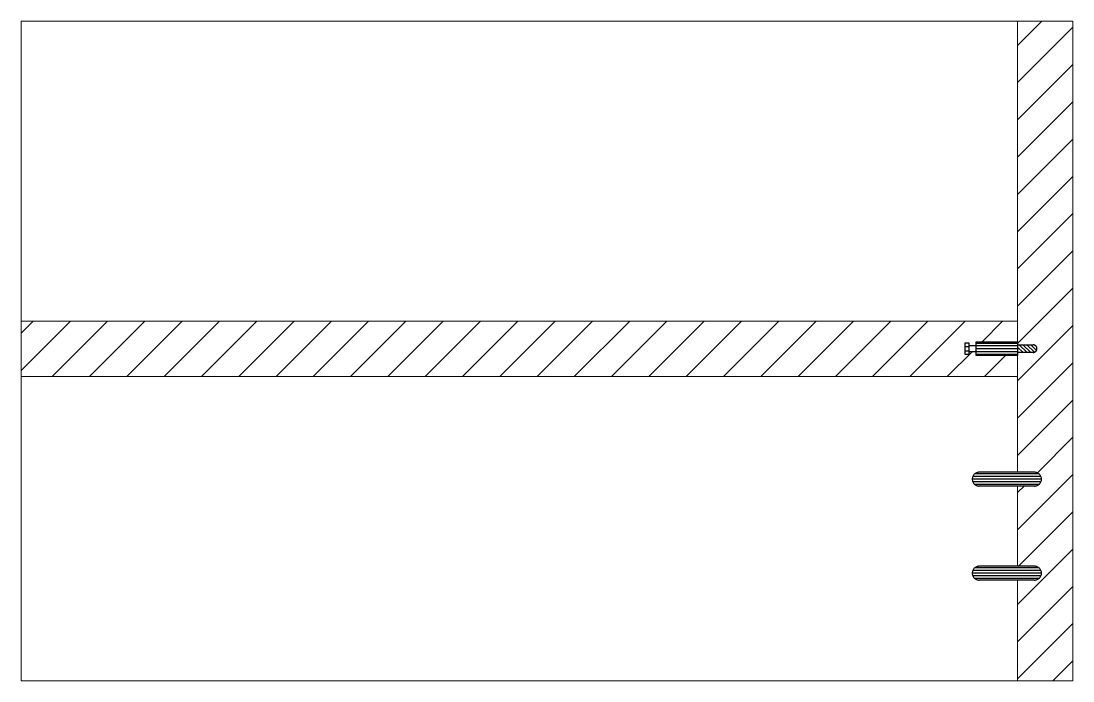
# Model space of a CAD drawing. Header units: millimetres. Extents: x -1085 to 5268, y 134 to 2619.
# Drawn here: x 1231.74 to 1269.74, y 366.49 to 390.34 of the extents above; entities that cross this region are included whole.
import ezdxf

# ---------------------------------------------------------------- set-up
doc = ezdxf.new("R2010")
doc.units = ezdxf.units.MM
doc.linetypes.add('TRATTOPUNTO', pattern=[25.4, 12.7, -6.35, 0, -6.35])
doc.layers.add('A-FURN', color=2, linetype='Continuous', lineweight=18)
doc.layers.add('LINEE DI SEZIONE', color=12, linetype='Continuous', lineweight=15)
doc.layers.add('DETTAGLI', color=4, linetype='TRATTOPUNTO')

msp = doc.modelspace()

# ---------------------------------------------------------------- hatches: boundary and pattern name
at = {"layer": 'LINEE DI SEZIONE'}
h = msp.add_hatch(dxfattribs=at)
h.set_pattern_fill('ANSI31', color=256, scale=0.3)
h.paths.add_polyline_path([(1269.735, 390.345), (1267.735, 390.345), (1267.735, 374.038), (1268.348, 374.038, -1), (1268.348, 373.538), (1267.735, 373.538), (1267.735, 370.64), (1268.348, 370.64, -1), (1268.348, 370.14), (1267.735, 370.14), (1267.735, 366.494), (1269.735, 366.494)])
h.paths.add_polyline_path([(1268.208, 378.646), (1268.419, 378.442), (1268.419, 378.441), (1268.208, 378.646)], flags=16)
h.paths.add_polyline_path([(1268.068, 378.646), (1268.347, 378.376), (1268.347, 378.376), (1268.068, 378.646)], flags=16)
h.paths.add_polyline_path([(1267.928, 378.646), (1268.217, 378.366), (1268.217, 378.366), (1267.928, 378.646)], flags=16)
h.paths.add_polyline_path([(1267.788, 378.646), (1268.077, 378.366), (1268.077, 378.366), (1267.788, 378.646)], flags=16)
h = msp.add_hatch(dxfattribs=at)
h.set_pattern_fill('ANSI31', color=256, scale=0.3)
h.paths.add_polyline_path([(1265.835, 378.706), (1265.835, 378.706), (1265.985, 378.706), (1265.985, 378.606), (1266.235, 378.606), (1266.235, 378.756), (1266.235, 378.756), (1267.735, 378.756), (1267.735, 379.494), (1231.735, 379.494), (1231.735, 377.494), (1267.735, 377.494), (1267.735, 378.256), (1266.235, 378.256), (1266.235, 378.406), (1265.985, 378.406), (1265.985, 378.306), (1265.835, 378.306)])

# ---------------------------------------------------------------- linework, layer by layer
at = {"layer": 'A-FURN'}
for p, q in [((1231.735, 366.494), (1231.735, 390.345)), ((1231.735, 390.345), (1267.735, 390.345)), ((1267.735, 390.345), (1267.735, 374.038)), ((1267.735, 390.345), (1269.735, 390.345)), ((1269.735, 390.345), (1269.735, 366.494)), ((1231.735, 379.494), (1267.735, 379.494)), ((1231.735, 379.494), (1231.735, 377.494)), ((1231.735, 377.494), (1267.735, 377.494)), ((1267.735, 373.538), (1267.735, 370.64)), ((1267.735, 370.14), (1267.735, 366.494)), ((1269.735, 366.494), (1231.735, 366.494))]:
    msp.add_line(p, q, dxfattribs=at)
at = {"layer": 'DETTAGLI'}
for p, q in [((1265.835, 378.588), (1265.985, 378.588)), ((1265.835, 378.587), (1265.985, 378.587)), ((1266.235, 378.706), (1267.735, 378.706)), ((1266.235, 378.706), (1267.735, 378.706)), ((1266.235, 378.506), (1267.735, 378.506)), ((1266.235, 378.506), (1267.735, 378.506)), ((1267.735, 378.561), (1267.937, 378.366)), ((1267.788, 378.646), (1268.077, 378.366)), ((1267.788, 378.646), (1268.077, 378.366)), ((1267.928, 378.646), (1268.217, 378.366)), ((1267.928, 378.646), (1268.217, 378.366)), ((1268.068, 378.646), (1268.347, 378.376)), ((1268.068, 378.646), (1268.347, 378.376)), ((1268.208, 378.646), (1268.419, 378.442)), ((1268.208, 378.646), (1268.419, 378.441)), ((1265.835, 378.424), (1265.985, 378.424)), ((1265.835, 378.424), (1265.985, 378.424)), ((1266.235, 378.306), (1267.735, 378.306)), ((1266.235, 378.306), (1267.735, 378.306)), ((1268.504, 373.982), (1266.191, 373.982)), ((1268.348, 374.038), (1266.348, 374.038)), ((1268.598, 373.788), (1266.098, 373.788)), ((1268.579, 373.884), (1266.117, 373.884)), ((1268.579, 373.692), (1266.117, 373.692)), ((1268.504, 373.593), (1266.191, 373.593)), ((1268.348, 373.538), (1266.348, 373.538)), ((1268.504, 370.584), (1266.191, 370.584)), ((1268.348, 370.64), (1266.348, 370.64)), ((1268.598, 370.39), (1266.098, 370.39)), ((1268.579, 370.486), (1266.117, 370.486)), ((1268.579, 370.294), (1266.117, 370.294)), ((1268.504, 370.195), (1266.191, 370.195)), ((1268.348, 370.14), (1266.348, 370.14))]:
    msp.add_line(p, q, dxfattribs=at)
for points in [[(1265.985, 378.706), (1265.835, 378.706), (1265.835, 378.306), (1265.985, 378.306)], [(1265.985, 378.706), (1265.835, 378.706), (1265.835, 378.306), (1265.985, 378.306)], [(1267.735, 378.756), (1267.735, 378.256), (1266.235, 378.256), (1266.235, 378.756)], [(1267.735, 378.756), (1267.735, 378.256), (1266.235, 378.256), (1266.235, 378.756)]]:
    msp.add_lwpolyline(points, close=True, dxfattribs=at)
for points in [[(1267.735, 378.606), (1266.235, 378.606), (1265.985, 378.606)], [(1267.735, 378.606), (1266.235, 378.606), (1265.985, 378.606)], [(1265.985, 378.406), (1266.235, 378.406), (1267.735, 378.406)], [(1265.985, 378.406), (1266.235, 378.406), (1267.735, 378.406)]]:
    msp.add_lwpolyline(points, dxfattribs=at)
msp.add_lwpolyline([(1267.735, 378.646), (1268.295, 378.646, -1), (1268.295, 378.366), (1267.735, 378.366)], format="xyb", dxfattribs=at)
msp.add_lwpolyline([(1267.735, 378.646), (1268.295, 378.646, -1), (1268.295, 378.366), (1267.735, 378.366)], format="xyb", dxfattribs=at)
for centre, start, end in [((1266.348, 373.788), 90, 270), ((1268.348, 373.788), 270, 90), ((1266.348, 370.39), 90, 270), ((1268.348, 370.39), 270, 90)]:
    msp.add_arc(centre, 0.25, start, end, dxfattribs=at)

doc.saveas('drawing.dxf')
